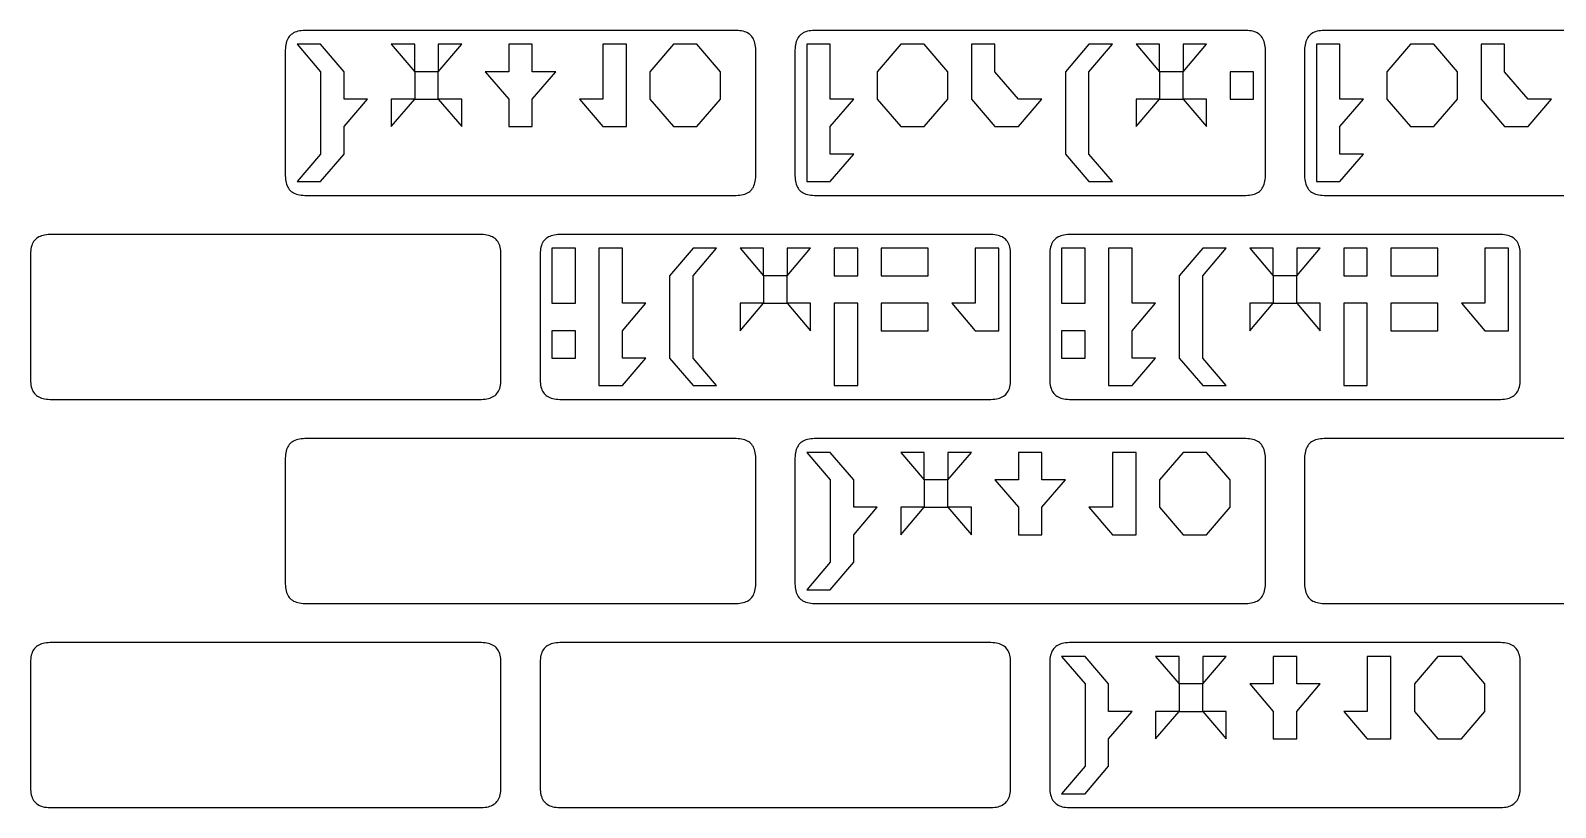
# Model space of a CAD drawing. Header units: metres. Extents: x 10 to 780, y 10 to 780.
# Drawn here: x 10 to 399, y 10 to 208 of the extents above; entities that cross this region are included whole.
import ezdxf

# ---------------------------------------------------------------- set-up
doc = ezdxf.new("R2010")
doc.units = ezdxf.units.M

msp = doc.modelspace()

# ---------------------------------------------------------------- linework, layer by layer
for p, q in [((75.8, 206.20001), (75.6125, 205.88751)), ((76.012505, 206.4875), (75.8, 206.20001)), ((76.25, 206.75), (76.012505, 206.4875)), ((76.5125, 206.9875), (76.25, 206.75)), ((76.799995, 207.2), (76.5125, 206.9875)), ((77.112495, 207.3875), (76.799995, 207.2)), ((77.45, 207.55), (77.112495, 207.3875)), ((77.8125, 207.6875), (77.45, 207.55)), ((78.2, 207.8), (77.8125, 207.6875)), ((78.612495, 207.8875), (78.2, 207.8)), ((79.049995, 207.95), (78.612495, 207.8875)), ((79.5125, 207.9875), (79.049995, 207.95)), ((80, 208), (79.5125, 207.9875)), ((190.00003, 208.00012), (80, 208)), ((190.48753, 207.98761), (190.00003, 208.00012)), ((190.95003, 207.9501), (190.48753, 207.98761)), ((191.38753, 207.88759), (190.95003, 207.9501)), ((191.80002, 207.80008), (191.38753, 207.88759)), ((192.18752, 207.68758), (191.80002, 207.80008)), ((192.55002, 207.55006), (192.18752, 207.68758)), ((192.88751, 207.38756), (192.55002, 207.55006)), ((193.20001, 207.20006), (192.88751, 207.38756)), ((193.4875, 206.98755), (193.20001, 207.20006)), ((193.75, 206.75005), (193.4875, 206.98755)), ((193.9875, 206.48753), (193.75, 206.75005)), ((194.2, 206.20003), (193.9875, 206.48753)), ((194.3875, 205.88753), (194.2, 206.20003)), ((205.80006, 206.20001), (205.61258, 205.88751)), ((206.01256, 206.4875), (205.80006, 206.20001)), ((206.25005, 206.75), (206.01256, 206.4875)), ((206.51254, 206.9875), (206.25005, 206.75)), ((206.80003, 207.2), (206.51254, 206.9875)), ((207.11253, 207.3875), (206.80003, 207.2)), ((207.45003, 207.55), (207.11253, 207.3875)), ((207.81252, 207.6875), (207.45003, 207.55)), ((208.20001, 207.8), (207.81252, 207.6875)), ((208.6125, 207.8875), (208.20001, 207.8)), ((209.05, 207.95), (208.6125, 207.8875)), ((209.5125, 207.9875), (209.05, 207.95)), ((210, 208), (209.5125, 207.9875)), ((320.0001, 208.00012), (210, 208)), ((320.48758, 207.98761), (320.0001, 208.00012)), ((320.95007, 207.9501), (320.48758, 207.98761)), ((321.38757, 207.88759), (320.95007, 207.9501)), ((321.80005, 207.80008), (321.38757, 207.88759)), ((322.18753, 207.68758), (321.80005, 207.80008)), ((322.55002, 207.55006), (322.18753, 207.68758)), ((322.8875, 207.38756), (322.55002, 207.55006)), ((323.2, 207.20006), (322.8875, 207.38756)), ((323.48752, 206.98755), (323.2, 207.20006)), ((323.75, 206.75005), (323.48752, 206.98755)), ((323.9875, 206.48753), (323.75, 206.75005)), ((324.19998, 206.20003), (323.9875, 206.48753)), ((324.38748, 205.88753), (324.19998, 206.20003)), ((335.80008, 206.20001), (335.61258, 205.88751)), ((336.01257, 206.4875), (335.80008, 206.20001)), ((336.25006, 206.75), (336.01257, 206.4875)), ((336.51254, 206.9875), (336.25006, 206.75)), ((336.80005, 207.2), (336.51254, 206.9875)), ((337.11255, 207.3875), (336.80005, 207.2)), ((337.45004, 207.55), (337.11255, 207.3875)), ((337.81253, 207.6875), (337.45004, 207.55)), ((338.2, 207.8), (337.81253, 207.6875)), ((338.61252, 207.8875), (338.2, 207.8)), ((339.05002, 207.95), (338.61252, 207.8875)), ((339.5125, 207.9875), (339.05002, 207.95)), ((340, 208), (339.5125, 207.9875)), ((450, 208.00012), (340, 208)), ((75.000015, 203.00005), (75, 171)), ((75.01251, 203.48753), (75.000015, 203.00005)), ((75.05001, 203.95003), (75.01251, 203.48753)), ((75.11251, 204.38753), (75.05001, 203.95003)), ((75.20001, 204.80002), (75.11251, 204.38753)), ((75.31251, 205.18752), (75.20001, 204.80002)), ((75.450005, 205.55002), (75.31251, 205.18752)), ((75.6125, 205.88751), (75.450005, 205.55002)), ((84, 204.5), (78, 204.5)), ((78, 204.5), (84, 197.5)), ((90, 197.5), (84, 204.5)), ((108, 204.5), (102, 204.5)), ((102, 204.5), (108, 197.5)), ((108, 197.5), (108, 204.5)), ((114, 197.5), (120, 204.5)), ((120, 204.5), (114, 204.5)), ((114, 204.5), (114, 197.5)), ((138, 204.5), (132, 204.5)), ((132, 204.5), (132, 197.5)), ((138, 197.5), (138, 204.5)), ((162, 204.5), (156, 204.5)), ((156, 204.5), (156, 190.5)), ((162, 183.5), (162, 204.5)), ((174, 204.5), (168, 197.5)), ((180, 204.5), (174, 204.5)), ((186, 197.5), (180, 204.5)), ((194.55, 205.55002), (194.3875, 205.88753)), ((194.6875, 205.18752), (194.55, 205.55002)), ((194.8, 204.80002), (194.6875, 205.18752)), ((194.8875, 204.38751), (194.8, 204.80002)), ((194.95, 203.95001), (194.8875, 204.38751)), ((194.9875, 203.4875), (194.95, 203.95001)), ((195, 203), (194.9875, 203.4875)), ((195.0001, 171.00006), (195, 203)), ((205.00017, 203.00005), (205, 171)), ((205.01265, 203.48753), (205.00017, 203.00005)), ((205.05014, 203.95003), (205.01265, 203.48753)), ((205.11263, 204.38753), (205.05014, 203.95003)), ((205.20012, 204.80002), (205.11263, 204.38753)), ((205.3126, 205.18752), (205.20012, 204.80002)), ((205.45009, 205.55002), (205.3126, 205.18752)), ((205.61258, 205.88751), (205.45009, 205.55002)), ((214, 204.5), (208, 204.5)), ((208, 204.5), (208, 169.5)), ((214, 190.5), (214, 204.5)), ((232, 204.5), (226, 197.5)), ((238, 204.5), (232, 204.5)), ((244, 197.5), (238, 204.5)), ((256, 204.5), (250, 204.5)), ((250, 204.5), (250, 190.5)), ((256, 197.5), (256, 204.5)), ((280, 204.5), (274, 197.5)), ((280, 197.5), (286, 204.5)), ((286, 204.5), (280, 204.5)), ((298, 204.5), (292, 204.5)), ((292, 204.5), (298, 197.5)), ((298, 197.5), (298, 204.5)), ((304, 197.5), (310, 204.5)), ((310, 204.5), (304, 204.5)), ((304, 204.5), (304, 197.5)), ((324.55, 205.55002), (324.38748, 205.88753)), ((324.6875, 205.18752), (324.55, 205.55002)), ((324.8, 204.80002), (324.6875, 205.18752)), ((324.88748, 204.38751), (324.8, 204.80002)), ((324.94998, 203.95001), (324.88748, 204.38751)), ((324.9875, 203.4875), (324.94998, 203.95001)), ((325, 203), (324.9875, 203.4875)), ((325.0001, 171.00006), (325, 203)), ((335.00018, 203.00005), (335, 171)), ((335.01266, 203.48753), (335.00018, 203.00005)), ((335.05014, 203.95003), (335.01266, 203.48753)), ((335.11264, 204.38753), (335.05014, 203.95003)), ((335.20013, 204.80002), (335.11264, 204.38753)), ((335.31262, 205.18752), (335.20013, 204.80002)), ((335.4501, 205.55002), (335.31262, 205.18752)), ((335.61258, 205.88751), (335.4501, 205.55002)), ((344, 204.5), (338, 204.5)), ((338, 204.5), (338, 169.5)), ((344, 190.5), (344, 204.5)), ((362, 204.5), (356, 197.5)), ((368, 204.5), (362, 204.5)), ((374, 197.5), (368, 204.5)), ((386, 204.5), (380, 204.5)), ((380, 204.5), (380, 190.5)), ((386, 197.5), (386, 204.5)), ((84, 197.5), (84, 176.5)), ((90, 190.5), (90, 197.5)), ((114, 197.5), (108, 197.5)), ((108, 197.5), (108, 190.5)), ((114, 190.5), (114, 197.5)), ((132, 197.5), (126, 197.5)), ((126, 197.5), (132, 190.5)), ((138, 190.5), (144, 197.5)), ((144, 197.5), (138, 197.5)), ((168, 197.5), (168, 190.5)), ((186, 190.5), (186, 197.5)), ((226, 197.5), (226, 190.5)), ((244, 190.5), (244, 197.5)), ((262, 190.5), (256, 197.5)), ((274, 197.5), (274, 176.5)), ((280, 176.5), (280, 197.5)), ((304, 197.5), (298, 197.5)), ((298, 197.5), (298, 190.5)), ((304, 190.5), (304, 197.5)), ((322, 197.5), (316, 197.5)), ((316, 197.5), (316, 190.5)), ((322, 190.5), (322, 197.5)), ((356, 197.5), (356, 190.5)), ((374, 190.5), (374, 197.5)), ((392, 190.5), (386, 197.5)), ((90, 183.5), (96, 190.5)), ((96, 190.5), (90, 190.5)), ((102, 183.5), (108, 190.5)), ((108, 190.5), (102, 190.5)), ((102, 190.5), (102, 183.5)), ((108, 190.5), (114, 190.5)), ((114, 190.5), (120, 183.5)), ((120, 190.5), (114, 190.5)), ((120, 183.5), (120, 190.5)), ((132, 190.5), (132, 183.5)), ((138, 183.5), (138, 190.5)), ((156, 190.5), (150, 190.5)), ((150, 190.5), (156, 183.5)), ((168, 190.5), (174, 183.5)), ((180, 183.5), (186, 190.5)), ((214, 183.5), (220, 190.5)), ((220, 190.5), (214, 190.5)), ((226, 190.5), (232, 183.5)), ((238, 183.5), (244, 190.5)), ((250, 190.5), (256, 183.5)), ((262, 183.5), (268, 190.5)), ((268, 190.5), (262, 190.5)), ((292, 183.5), (298, 190.5)), ((298, 190.5), (292, 190.5)), ((292, 190.5), (292, 183.5)), ((298, 190.5), (304, 190.5)), ((304, 190.5), (310, 183.5)), ((310, 190.5), (304, 190.5)), ((310, 183.5), (310, 190.5)), ((316, 190.5), (322, 190.5)), ((344, 183.5), (350, 190.5)), ((350, 190.5), (344, 190.5)), ((356, 190.5), (362, 183.5)), ((368, 183.5), (374, 190.5)), ((380, 190.5), (386, 183.5)), ((392, 183.5), (398, 190.5)), ((398, 190.5), (392, 190.5)), ((90, 176.5), (90, 183.5)), ((132, 183.5), (138, 183.5)), ((156, 183.5), (162, 183.5)), ((174, 183.5), (180, 183.5)), ((214, 176.5), (214, 183.5)), ((232, 183.5), (238, 183.5)), ((256, 183.5), (262, 183.5)), ((344, 176.5), (344, 183.5)), ((362, 183.5), (368, 183.5)), ((386, 183.5), (392, 183.5)), ((84, 176.5), (78, 169.5)), ((84, 169.5), (90, 176.5)), ((214, 169.5), (220, 176.5)), ((220, 176.5), (214, 176.5)), ((274, 176.5), (280, 169.5)), ((286, 169.5), (280, 176.5)), ((344, 169.5), (350, 176.5)), ((350, 176.5), (344, 176.5)), ((75, 171), (75.0125, 170.5125)), ((75.0125, 170.5125), (75.049995, 170.05)), ((75.049995, 170.05), (75.112495, 169.6125)), ((75.112495, 169.6125), (75.2, 169.20001)), ((75.2, 169.20001), (75.3125, 168.81252)), ((75.3125, 168.81252), (75.45, 168.45001)), ((75.45, 168.45001), (75.612495, 168.11252)), ((75.612495, 168.11252), (75.799995, 167.80002)), ((75.799995, 167.80002), (76.0125, 167.51253)), ((76.0125, 167.51253), (76.25, 167.25003)), ((78, 169.5), (84, 169.5)), ((193.75003, 167.25003), (193.98753, 167.51253)), ((193.98753, 167.51253), (194.20004, 167.80003)), ((194.20004, 167.80003), (194.38754, 168.11253)), ((194.38754, 168.11253), (194.55005, 168.45004)), ((194.55005, 168.45004), (194.68756, 168.81255)), ((194.68756, 168.81255), (194.80006, 169.20004)), ((194.80006, 169.20004), (194.88757, 169.61255)), ((194.88757, 169.61255), (194.95009, 170.05005)), ((194.95009, 170.05005), (194.9876, 170.51256)), ((194.9876, 170.51256), (195.0001, 171.00006)), ((205, 171), (205.0125, 170.5125)), ((205.0125, 170.5125), (205.05, 170.05)), ((205.05, 170.05), (205.1125, 169.6125)), ((205.1125, 169.6125), (205.2, 169.20001)), ((205.2, 169.20001), (205.3125, 168.81252)), ((205.3125, 168.81252), (205.45, 168.45001)), ((205.45, 168.45001), (205.6125, 168.11252)), ((205.6125, 168.11252), (205.8, 167.80002)), ((205.8, 167.80002), (206.0125, 167.51253)), ((206.0125, 167.51253), (206.25, 167.25003)), ((208, 169.5), (214, 169.5)), ((280, 169.5), (286, 169.5)), ((323.75006, 167.25003), (323.98758, 167.51253)), ((323.98758, 167.51253), (324.20007, 167.80003)), ((324.20007, 167.80003), (324.38757, 168.11253)), ((324.38757, 168.11253), (324.55008, 168.45004)), ((324.55008, 168.45004), (324.6876, 168.81255)), ((324.6876, 168.81255), (324.80008, 169.20004)), ((324.80008, 169.20004), (324.88757, 169.61255)), ((324.88757, 169.61255), (324.95007, 170.05005)), ((324.95007, 170.05005), (324.98758, 170.51256)), ((324.98758, 170.51256), (325.0001, 171.00006)), ((335, 171), (335.0125, 170.5125)), ((335.0125, 170.5125), (335.05002, 170.05)), ((335.05002, 170.05), (335.11252, 169.6125)), ((335.11252, 169.6125), (335.2, 169.20001)), ((335.2, 169.20001), (335.3125, 168.81252)), ((335.3125, 168.81252), (335.45, 168.45001)), ((335.45, 168.45001), (335.61252, 168.11252)), ((335.61252, 168.11252), (335.80002, 167.80002)), ((335.80002, 167.80002), (336.0125, 167.51253)), ((336.0125, 167.51253), (336.25, 167.25003)), ((338, 169.5), (344, 169.5)), ((76.25, 167.25003), (76.512505, 167.01254)), ((76.512505, 167.01254), (76.8, 166.80005)), ((76.8, 166.80005), (77.1125, 166.61255)), ((77.1125, 166.61255), (77.450005, 166.45006)), ((77.450005, 166.45006), (77.81251, 166.31256)), ((77.81251, 166.31256), (78.20001, 166.20007)), ((78.20001, 166.20007), (78.61251, 166.11258)), ((78.61251, 166.11258), (79.05001, 166.05008)), ((79.05001, 166.05008), (79.51251, 166.01259)), ((79.51251, 166.01259), (80.000015, 166.00009)), ((80.000015, 166.00009), (190, 166)), ((190, 166), (190.4875, 166.0125)), ((190.4875, 166.0125), (190.95, 166.05)), ((190.95, 166.05), (191.3875, 166.1125)), ((191.3875, 166.1125), (191.8, 166.20001)), ((191.8, 166.20001), (192.1875, 166.31252)), ((192.1875, 166.31252), (192.55, 166.45001)), ((192.55, 166.45001), (192.88751, 166.61252)), ((192.88751, 166.61252), (193.20001, 166.80002)), ((193.20001, 166.80002), (193.48752, 167.01253)), ((193.48752, 167.01253), (193.75003, 167.25003)), ((206.25, 167.25003), (206.5125, 167.01254)), ((206.5125, 167.01254), (206.8, 166.80005)), ((206.8, 166.80005), (207.1125, 166.61255)), ((207.1125, 166.61255), (207.45, 166.45006)), ((207.45, 166.45006), (207.8125, 166.31256)), ((207.8125, 166.31256), (208.2, 166.20007)), ((208.2, 166.20007), (208.61249, 166.11258)), ((208.61249, 166.11258), (209.04999, 166.05008)), ((209.04999, 166.05008), (209.51248, 166.01259)), ((209.51248, 166.01259), (209.99998, 166.00009)), ((209.99998, 166.00009), (320, 166)), ((320, 166), (320.48752, 166.0125)), ((320.48752, 166.0125), (320.95, 166.05)), ((320.95, 166.05), (321.3875, 166.1125)), ((321.3875, 166.1125), (321.80002, 166.20001)), ((321.80002, 166.20001), (322.18753, 166.31252)), ((322.18753, 166.31252), (322.55005, 166.45001)), ((322.55005, 166.45001), (322.88754, 166.61252)), ((322.88754, 166.61252), (323.20004, 166.80002)), ((323.20004, 166.80002), (323.48755, 167.01253)), ((323.48755, 167.01253), (323.75006, 167.25003)), ((336.25, 167.25003), (336.5125, 167.01254)), ((336.5125, 167.01254), (336.80002, 166.80005)), ((336.80002, 166.80005), (337.11252, 166.61255)), ((337.11252, 166.61255), (337.45, 166.45006)), ((337.45, 166.45006), (337.8125, 166.31256)), ((337.8125, 166.31256), (338.2, 166.20007)), ((338.2, 166.20007), (338.61252, 166.11258)), ((338.61252, 166.11258), (339.05002, 166.05008)), ((339.05002, 166.05008), (339.5125, 166.01259)), ((339.5125, 166.01259), (340, 166.00009)), ((340, 166.00009), (450, 166)), ((12.812501, 155.6875), (12.450001, 155.55)), ((13.200001, 155.8), (12.812501, 155.6875)), ((13.6125, 155.8875), (13.200001, 155.8)), ((14.05, 155.95), (13.6125, 155.8875)), ((14.5125, 155.9875), (14.05, 155.95)), ((15, 156), (14.5125, 155.9875)), ((125.000046, 156), (15, 156)), ((125.48754, 155.9875), (125.000046, 156)), ((125.950035, 155.95), (125.48754, 155.9875)), ((126.38753, 155.8875), (125.950035, 155.95)), ((126.800026, 155.8), (126.38753, 155.8875)), ((127.18752, 155.6875), (126.800026, 155.8)), ((127.55002, 155.55), (127.18752, 155.6875)), ((142.81252, 155.6875), (142.45001, 155.55)), ((143.20001, 155.8), (142.81252, 155.6875)), ((143.6125, 155.8875), (143.20001, 155.8)), ((144.05, 155.95), (143.6125, 155.8875)), ((144.5125, 155.9875), (144.05, 155.95)), ((145, 156), (144.5125, 155.9875)), ((255.00005, 156), (145, 156)), ((255.48755, 155.9875), (255.00005, 156)), ((255.95004, 155.95), (255.48755, 155.9875)), ((256.38754, 155.8875), (255.95004, 155.95)), ((256.80005, 155.8), (256.38754, 155.8875)), ((257.18753, 155.6875), (256.80005, 155.8)), ((257.55002, 155.55), (257.18753, 155.6875)), ((272.8125, 155.6875), (272.45, 155.55)), ((273.2, 155.8), (272.8125, 155.6875)), ((273.61252, 155.8875), (273.2, 155.8)), ((274.05002, 155.95), (273.61252, 155.8875)), ((274.5125, 155.9875), (274.05002, 155.95)), ((275, 156), (274.5125, 155.9875)), ((385.0001, 156), (275, 156)), ((385.48758, 155.9875), (385.0001, 156)), ((385.95007, 155.95), (385.48758, 155.9875)), ((386.38757, 155.8875), (385.95007, 155.95)), ((386.80008, 155.8), (386.38757, 155.8875)), ((387.18756, 155.6875), (386.80008, 155.8)), ((387.55005, 155.55), (387.18756, 155.6875)), ((10.050004, 151.95004), (10.012505, 151.48755)), ((10.112504, 152.38754), (10.050004, 151.95004)), ((10.200004, 152.80003), (10.112504, 152.38754)), ((10.312503, 153.18753), (10.200004, 152.80003)), ((10.450003, 153.55003), (10.312503, 153.18753)), ((10.612502, 153.88753), (10.450003, 153.55003)), ((10.800002, 154.20003), (10.612502, 153.88753)), ((11.012502, 154.48752), (10.800002, 154.20003)), ((11.250002, 154.75002), (11.012502, 154.48752)), ((11.512502, 154.98752), (11.250002, 154.75002)), ((11.800001, 155.20001), (11.512502, 154.98752)), ((12.112501, 155.38751), (11.800001, 155.20001)), ((12.450001, 155.55), (12.112501, 155.38751)), ((127.88751, 155.3875), (127.55002, 155.55)), ((128.20001, 155.2), (127.88751, 155.3875)), ((128.4875, 154.9875), (128.20001, 155.2)), ((128.75, 154.75), (128.4875, 154.9875)), ((128.9875, 154.4875), (128.75, 154.75)), ((129.2, 154.2), (128.9875, 154.4875)), ((129.3875, 153.8875), (129.2, 154.2)), ((129.55, 153.55), (129.3875, 153.8875)), ((129.6875, 153.1875), (129.55, 153.55)), ((129.8, 152.8), (129.6875, 153.1875)), ((129.8875, 152.3875), (129.8, 152.8)), ((129.95, 151.95), (129.8875, 152.3875)), ((129.9875, 151.4875), (129.95, 151.95)), ((140.05005, 151.95004), (140.01256, 151.48755)), ((140.11255, 152.38754), (140.05005, 151.95004)), ((140.20004, 152.80003), (140.11255, 152.38754)), ((140.31255, 153.18753), (140.20004, 152.80003)), ((140.45004, 153.55003), (140.31255, 153.18753)), ((140.61253, 153.88753), (140.45004, 153.55003)), ((140.80003, 154.20003), (140.61253, 153.88753)), ((141.01253, 154.48752), (140.80003, 154.20003)), ((141.25003, 154.75002), (141.01253, 154.48752)), ((141.51253, 154.98752), (141.25003, 154.75002)), ((141.80002, 155.20001), (141.51253, 154.98752)), ((142.11252, 155.38751), (141.80002, 155.20001)), ((142.45001, 155.55), (142.11252, 155.38751)), ((149, 152.5), (143, 152.5)), ((143, 152.5), (143, 138.5)), ((149, 138.5), (149, 152.5)), ((161, 152.5), (155, 152.5)), ((155, 152.5), (155, 117.5)), ((161, 138.5), (161, 152.5)), ((179, 152.5), (173, 145.5)), ((179, 145.5), (185, 152.5)), ((185, 152.5), (179, 152.5)), ((197, 152.5), (191, 152.5)), ((191, 152.5), (197, 145.5)), ((197, 145.5), (197, 152.5)), ((203, 145.5), (209, 152.5)), ((209, 152.5), (203, 152.5)), ((203, 152.5), (203, 145.5)), ((221, 152.5), (215, 152.5)), ((215, 152.5), (215, 145.5)), ((221, 145.5), (221, 152.5)), ((239, 152.5), (227, 152.5)), ((227, 152.5), (227, 145.5)), ((239, 145.5), (239, 152.5)), ((257, 152.5), (251, 152.5)), ((251, 152.5), (251, 138.5)), ((257, 131.5), (257, 152.5)), ((257.8875, 155.3875), (257.55002, 155.55)), ((258.2, 155.2), (257.8875, 155.3875)), ((258.48752, 154.9875), (258.2, 155.2)), ((258.75, 154.75), (258.48752, 154.9875)), ((258.9875, 154.4875), (258.75, 154.75)), ((259.19998, 154.2), (258.9875, 154.4875)), ((259.38748, 153.8875), (259.19998, 154.2)), ((259.55, 153.55), (259.38748, 153.8875)), ((259.6875, 153.1875), (259.55, 153.55)), ((259.8, 152.8), (259.6875, 153.1875)), ((259.88748, 152.3875), (259.8, 152.8)), ((259.94998, 151.95), (259.88748, 152.3875)), ((259.9875, 151.4875), (259.94998, 151.95)), ((270.05008, 151.95004), (270.01257, 151.48755)), ((270.11258, 152.38754), (270.05008, 151.95004)), ((270.20007, 152.80003), (270.11258, 152.38754)), ((270.31256, 153.18753), (270.20007, 152.80003)), ((270.45004, 153.55003), (270.31256, 153.18753)), ((270.61255, 153.88753), (270.45004, 153.55003)), ((270.80005, 154.20003), (270.61255, 153.88753)), ((271.01254, 154.48752), (270.80005, 154.20003)), ((271.25003, 154.75002), (271.01254, 154.48752)), ((271.5125, 154.98752), (271.25003, 154.75002)), ((271.80002, 155.20001), (271.5125, 154.98752)), ((272.11252, 155.38751), (271.80002, 155.20001)), ((272.45, 155.55), (272.11252, 155.38751)), ((279, 152.5), (273, 152.5)), ((273, 152.5), (273, 138.5)), ((279, 138.5), (279, 152.5)), ((291, 152.5), (285, 152.5)), ((285, 152.5), (285, 117.5)), ((291, 138.5), (291, 152.5)), ((309, 152.5), (303, 145.5)), ((309, 145.5), (315, 152.5)), ((315, 152.5), (309, 152.5)), ((327, 152.5), (321, 152.5)), ((321, 152.5), (327, 145.5)), ((327, 145.5), (327, 152.5)), ((333, 145.5), (339, 152.5)), ((339, 152.5), (333, 152.5)), ((333, 152.5), (333, 145.5)), ((351, 152.5), (345, 152.5)), ((345, 152.5), (345, 145.5)), ((351, 145.5), (351, 152.5)), ((369, 152.5), (357, 152.5)), ((357, 152.5), (357, 145.5)), ((369, 145.5), (369, 152.5)), ((387, 152.5), (381, 152.5)), ((381, 152.5), (381, 138.5)), ((387, 131.5), (387, 152.5)), ((387.88754, 155.3875), (387.55005, 155.55)), ((388.20004, 155.2), (387.88754, 155.3875)), ((388.48755, 154.9875), (388.20004, 155.2)), ((388.75003, 154.75), (388.48755, 154.9875)), ((388.98752, 154.4875), (388.75003, 154.75)), ((389.2, 154.2), (388.98752, 154.4875)), ((389.3875, 153.8875), (389.2, 154.2)), ((389.55002, 153.55), (389.3875, 153.8875)), ((389.6875, 153.1875), (389.55002, 153.55)), ((389.8, 152.8), (389.6875, 153.1875)), ((389.88748, 152.3875), (389.8, 152.8)), ((389.94998, 151.95), (389.88748, 152.3875)), ((389.9875, 151.4875), (389.94998, 151.95)), ((10.000005, 151.00005), (10, 119)), ((10.012505, 151.48755), (10.000005, 151.00005)), ((130, 151), (129.9875, 151.4875)), ((130.00005, 119.000015), (130, 151)), ((140.00006, 151.00005), (140, 119)), ((140.01256, 151.48755), (140.00006, 151.00005)), ((260, 151), (259.9875, 151.4875)), ((260.00012, 119.000015), (260, 151)), ((270.0001, 151.00005), (270, 119)), ((270.01257, 151.48755), (270.0001, 151.00005)), ((390, 151), (389.9875, 151.4875)), ((390.00012, 119.000015), (390, 151)), ((173, 145.5), (173, 124.5)), ((179, 124.5), (179, 145.5)), ((203, 145.5), (197, 145.5)), ((197, 145.5), (197, 138.5)), ((203, 138.5), (203, 145.5)), ((215, 145.5), (221, 145.5)), ((227, 145.5), (239, 145.5)), ((303, 145.5), (303, 124.5)), ((309, 124.5), (309, 145.5)), ((333, 145.5), (327, 145.5)), ((327, 145.5), (327, 138.5)), ((333, 138.5), (333, 145.5)), ((345, 145.5), (351, 145.5)), ((357, 145.5), (369, 145.5)), ((143, 138.5), (149, 138.5)), ((161, 131.5), (167, 138.5)), ((167, 138.5), (161, 138.5)), ((191, 131.5), (197, 138.5)), ((197, 138.5), (191, 138.5)), ((191, 138.5), (191, 131.5)), ((197, 138.5), (203, 138.5)), ((203, 138.5), (209, 131.5)), ((209, 138.5), (203, 138.5)), ((209, 131.5), (209, 138.5)), ((221, 138.5), (215, 138.5)), ((215, 138.5), (215, 117.5)), ((221, 117.5), (221, 138.5)), ((239, 138.5), (227, 138.5)), ((227, 138.5), (227, 131.5)), ((239, 131.5), (239, 138.5)), ((251, 138.5), (245, 138.5)), ((245, 138.5), (251, 131.5)), ((273, 138.5), (279, 138.5)), ((291, 131.5), (297, 138.5)), ((297, 138.5), (291, 138.5)), ((321, 131.5), (327, 138.5)), ((327, 138.5), (321, 138.5)), ((321, 138.5), (321, 131.5)), ((327, 138.5), (333, 138.5)), ((333, 138.5), (339, 131.5)), ((339, 138.5), (333, 138.5)), ((339, 131.5), (339, 138.5)), ((351, 138.5), (345, 138.5)), ((345, 138.5), (345, 117.5)), ((351, 117.5), (351, 138.5)), ((369, 138.5), (357, 138.5)), ((357, 138.5), (357, 131.5)), ((369, 131.5), (369, 138.5)), ((381, 138.5), (375, 138.5)), ((375, 138.5), (381, 131.5)), ((149, 131.5), (143, 131.5)), ((143, 131.5), (143, 124.5)), ((149, 124.5), (149, 131.5)), ((161, 124.5), (161, 131.5)), ((227, 131.5), (239, 131.5)), ((251, 131.5), (257, 131.5)), ((279, 131.5), (273, 131.5)), ((273, 131.5), (273, 124.5)), ((279, 124.5), (279, 131.5)), ((291, 124.5), (291, 131.5)), ((357, 131.5), (369, 131.5)), ((381, 131.5), (387, 131.5)), ((143, 124.5), (149, 124.5)), ((161, 117.5), (167, 124.5)), ((167, 124.5), (161, 124.5)), ((173, 124.5), (179, 117.5)), ((185, 117.5), (179, 124.5)), ((273, 124.5), (279, 124.5)), ((291, 117.5), (297, 124.5)), ((297, 124.5), (291, 124.5)), ((303, 124.5), (309, 117.5)), ((315, 117.5), (309, 124.5)), ((10, 119), (10.0125, 118.5125)), ((10.0125, 118.5125), (10.05, 118.049995)), ((10.05, 118.049995), (10.1125, 117.612495)), ((10.1125, 117.612495), (10.200001, 117.2)), ((10.200001, 117.2), (10.312501, 116.8125)), ((10.312501, 116.8125), (10.450001, 116.450005)), ((129.55003, 116.450005), (129.68753, 116.81251)), ((129.68753, 116.81251), (129.80003, 117.20001)), ((129.80003, 117.20001), (129.88754, 117.61251)), ((129.88754, 117.61251), (129.95004, 118.05001)), ((129.95004, 118.05001), (129.98755, 118.51251)), ((129.98755, 118.51251), (130.00005, 119.000015)), ((140, 119), (140.0125, 118.5125)), ((140.0125, 118.5125), (140.05, 118.049995)), ((140.05, 118.049995), (140.1125, 117.612495)), ((140.1125, 117.612495), (140.20001, 117.2)), ((140.20001, 117.2), (140.31252, 116.8125)), ((140.31252, 116.8125), (140.45001, 116.450005)), ((155, 117.5), (161, 117.5)), ((179, 117.5), (185, 117.5)), ((215, 117.5), (221, 117.5)), ((259.55005, 116.450005), (259.68756, 116.81251)), ((259.68756, 116.81251), (259.80008, 117.20001)), ((259.80008, 117.20001), (259.8876, 117.61251)), ((259.8876, 117.61251), (259.9501, 118.05001)), ((259.9501, 118.05001), (259.9876, 118.51251)), ((259.9876, 118.51251), (260.00012, 119.000015)), ((270, 119), (270.0125, 118.5125)), ((270.0125, 118.5125), (270.05002, 118.049995)), ((270.05002, 118.049995), (270.11252, 117.612495)), ((270.11252, 117.612495), (270.2, 117.2)), ((270.2, 117.2), (270.3125, 116.8125)), ((270.3125, 116.8125), (270.45, 116.450005)), ((285, 117.5), (291, 117.5)), ((309, 117.5), (315, 117.5)), ((345, 117.5), (351, 117.5)), ((389.55008, 116.450005), (389.6876, 116.81251)), ((389.6876, 116.81251), (389.8001, 117.20001)), ((389.8001, 117.20001), (389.8876, 117.61251)), ((389.8876, 117.61251), (389.9501, 118.05001)), ((389.9501, 118.05001), (389.9876, 118.51251)), ((389.9876, 118.51251), (390.00012, 119.000015)), ((10.450001, 116.450005), (10.612501, 116.1125)), ((10.612501, 116.1125), (10.800001, 115.8)), ((10.800001, 115.8), (11.012502, 115.512505)), ((11.012502, 115.512505), (11.250002, 115.25001)), ((11.250002, 115.25001), (11.512503, 115.01251)), ((11.512503, 115.01251), (11.800003, 114.80002)), ((11.800003, 114.80002), (12.112503, 114.61252)), ((12.112503, 114.61252), (12.450004, 114.45002)), ((12.450004, 114.45002), (12.812504, 114.31252)), ((12.812504, 114.31252), (13.200005, 114.20003)), ((13.200005, 114.20003), (13.612505, 114.11253)), ((13.612505, 114.11253), (14.050005, 114.05003)), ((14.050005, 114.05003), (14.512506, 114.012535)), ((14.512506, 114.012535), (15.000006, 114.00004)), ((15.000006, 114.00004), (125, 114)), ((125, 114), (125.4875, 114.0125)), ((125.4875, 114.0125), (125.950005, 114.049995)), ((125.950005, 114.049995), (126.387505, 114.112495)), ((126.387505, 114.112495), (126.8, 114.2)), ((126.8, 114.2), (127.18751, 114.3125)), ((127.18751, 114.3125), (127.55001, 114.45)), ((127.55001, 114.45), (127.88751, 114.612495)), ((127.88751, 114.612495), (128.20001, 114.799995)), ((128.20001, 114.799995), (128.48752, 115.0125)), ((128.48752, 115.0125), (128.75002, 115.25)), ((128.75002, 115.25), (128.98752, 115.512505)), ((128.98752, 115.512505), (129.20003, 115.8)), ((129.20003, 115.8), (129.38753, 116.1125)), ((129.38753, 116.1125), (129.55003, 116.450005)), ((140.45001, 116.450005), (140.61252, 116.1125)), ((140.61252, 116.1125), (140.80002, 115.8)), ((140.80002, 115.8), (141.01253, 115.512505)), ((141.01253, 115.512505), (141.25003, 115.25001)), ((141.25003, 115.25001), (141.51253, 115.01251)), ((141.51253, 115.01251), (141.80003, 114.80002)), ((141.80003, 114.80002), (142.11253, 114.61252)), ((142.11253, 114.61252), (142.45004, 114.45002)), ((142.45004, 114.45002), (142.81255, 114.31252)), ((142.81255, 114.31252), (143.20006, 114.20003)), ((143.20006, 114.20003), (143.61256, 114.11253)), ((143.61256, 114.11253), (144.05006, 114.05003)), ((144.05006, 114.05003), (144.51257, 114.012535)), ((144.51257, 114.012535), (145.00008, 114.00004)), ((145.00008, 114.00004), (255, 114)), ((255, 114), (255.4875, 114.0125)), ((255.4875, 114.0125), (255.95, 114.049995)), ((255.95, 114.049995), (256.3875, 114.112495)), ((256.3875, 114.112495), (256.80002, 114.2)), ((256.80002, 114.2), (257.18753, 114.3125)), ((257.18753, 114.3125), (257.55002, 114.45)), ((257.55002, 114.45), (257.8875, 114.612495)), ((257.8875, 114.612495), (258.2, 114.799995)), ((258.2, 114.799995), (258.48752, 115.0125)), ((258.48752, 115.0125), (258.75003, 115.25)), ((258.75003, 115.25), (258.98755, 115.512505)), ((258.98755, 115.512505), (259.20004, 115.8)), ((259.20004, 115.8), (259.38754, 116.1125)), ((259.38754, 116.1125), (259.55005, 116.450005)), ((270.45, 116.450005), (270.61252, 116.1125)), ((270.61252, 116.1125), (270.80002, 115.8)), ((270.80002, 115.8), (271.0125, 115.512505)), ((271.0125, 115.512505), (271.25, 115.25001)), ((271.25, 115.25001), (271.5125, 115.01251)), ((271.5125, 115.01251), (271.80002, 114.80002)), ((271.80002, 114.80002), (272.11252, 114.61252)), ((272.11252, 114.61252), (272.45, 114.45002)), ((272.45, 114.45002), (272.81253, 114.31252)), ((272.81253, 114.31252), (273.20004, 114.20003)), ((273.20004, 114.20003), (273.61255, 114.11253)), ((273.61255, 114.11253), (274.05005, 114.05003)), ((274.05005, 114.05003), (274.51254, 114.012535)), ((274.51254, 114.012535), (275.00006, 114.00004)), ((275.00006, 114.00004), (385, 114)), ((385, 114), (385.48752, 114.0125)), ((385.48752, 114.0125), (385.95, 114.049995)), ((385.95, 114.049995), (386.3875, 114.112495)), ((386.3875, 114.112495), (386.80002, 114.2)), ((386.80002, 114.2), (387.18753, 114.3125)), ((387.18753, 114.3125), (387.55005, 114.45)), ((387.55005, 114.45), (387.88754, 114.612495)), ((387.88754, 114.612495), (388.20004, 114.799995)), ((388.20004, 114.799995), (388.48755, 115.0125)), ((388.48755, 115.0125), (388.75006, 115.25)), ((388.75006, 115.25), (388.98758, 115.512505)), ((388.98758, 115.512505), (389.20007, 115.8)), ((389.20007, 115.8), (389.38757, 116.1125)), ((389.38757, 116.1125), (389.55008, 116.450005)), ((75.31251, 101.1875), (75.20001, 100.8)), ((75.450005, 101.55), (75.31251, 101.1875)), ((75.6125, 101.887505), (75.450005, 101.55)), ((75.8, 102.200005), (75.6125, 101.887505)), ((76.012505, 102.4875), (75.8, 102.200005)), ((76.25, 102.75), (76.012505, 102.4875)), ((76.5125, 102.9875), (76.25, 102.75)), ((76.799995, 103.200005), (76.5125, 102.9875)), ((77.112495, 103.387505), (76.799995, 103.200005)), ((77.45, 103.55), (77.112495, 103.387505)), ((77.8125, 103.6875), (77.45, 103.55)), ((78.2, 103.8), (77.8125, 103.6875)), ((78.612495, 103.887505), (78.2, 103.8)), ((79.049995, 103.950005), (78.612495, 103.887505)), ((79.5125, 103.9875), (79.049995, 103.950005)), ((80, 104), (79.5125, 103.9875)), ((190.00003, 104.00008), (80, 104)), ((190.48753, 103.98757), (190.00003, 104.00008)), ((190.95003, 103.950066), (190.48753, 103.98757)), ((191.38753, 103.88756), (190.95003, 103.950066)), ((191.80002, 103.80005), (191.38753, 103.88756)), ((192.18752, 103.687546), (191.80002, 103.80005)), ((192.55002, 103.55004), (192.18752, 103.687546)), ((192.88751, 103.387535), (192.55002, 103.55004)), ((193.20001, 103.20003), (192.88751, 103.387535)), ((193.4875, 102.987526), (193.20001, 103.20003)), ((193.75, 102.75002), (193.4875, 102.987526)), ((193.9875, 102.48752), (193.75, 102.75002)), ((194.2, 102.20001), (193.9875, 102.48752)), ((194.3875, 101.88751), (194.2, 102.20001)), ((194.55, 101.55001), (194.3875, 101.88751)), ((194.6875, 101.18751), (194.55, 101.55001)), ((194.8, 100.8), (194.6875, 101.18751)), ((205.3126, 101.1875), (205.20012, 100.8)), ((205.45009, 101.55), (205.3126, 101.1875)), ((205.61258, 101.887505), (205.45009, 101.55)), ((205.80006, 102.200005), (205.61258, 101.887505)), ((206.01256, 102.4875), (205.80006, 102.200005)), ((206.25005, 102.75), (206.01256, 102.4875)), ((206.51254, 102.9875), (206.25005, 102.75)), ((206.80003, 103.200005), (206.51254, 102.9875)), ((207.11253, 103.387505), (206.80003, 103.200005)), ((207.45003, 103.55), (207.11253, 103.387505)), ((207.81252, 103.6875), (207.45003, 103.55)), ((208.20001, 103.8), (207.81252, 103.6875)), ((208.6125, 103.887505), (208.20001, 103.8)), ((209.05, 103.950005), (208.6125, 103.887505)), ((209.5125, 103.9875), (209.05, 103.950005)), ((210, 104), (209.5125, 103.9875)), ((320.0001, 104.00008), (210, 104)), ((320.48758, 103.98757), (320.0001, 104.00008)), ((320.95007, 103.950066), (320.48758, 103.98757)), ((321.38757, 103.88756), (320.95007, 103.950066)), ((321.80005, 103.80005), (321.38757, 103.88756)), ((322.18753, 103.687546), (321.80005, 103.80005)), ((322.55002, 103.55004), (322.18753, 103.687546)), ((322.8875, 103.387535), (322.55002, 103.55004)), ((323.2, 103.20003), (322.8875, 103.387535)), ((323.48752, 102.987526), (323.2, 103.20003)), ((323.75, 102.75002), (323.48752, 102.987526)), ((323.9875, 102.48752), (323.75, 102.75002)), ((324.19998, 102.20001), (323.9875, 102.48752)), ((324.38748, 101.88751), (324.19998, 102.20001)), ((324.55, 101.55001), (324.38748, 101.88751)), ((324.6875, 101.18751), (324.55, 101.55001)), ((324.8, 100.8), (324.6875, 101.18751)), ((335.31262, 101.1875), (335.20013, 100.8)), ((335.4501, 101.55), (335.31262, 101.1875)), ((335.61258, 101.887505), (335.4501, 101.55)), ((335.80008, 102.200005), (335.61258, 101.887505)), ((336.01257, 102.4875), (335.80008, 102.200005)), ((336.25006, 102.75), (336.01257, 102.4875)), ((336.51254, 102.9875), (336.25006, 102.75)), ((336.80005, 103.200005), (336.51254, 102.9875)), ((337.11255, 103.387505), (336.80005, 103.200005)), ((337.45004, 103.55), (337.11255, 103.387505)), ((337.81253, 103.6875), (337.45004, 103.55)), ((338.2, 103.8), (337.81253, 103.6875)), ((338.61252, 103.887505), (338.2, 103.8)), ((339.05002, 103.950005), (338.61252, 103.887505)), ((339.5125, 103.9875), (339.05002, 103.950005)), ((340, 104), (339.5125, 103.9875)), ((450, 104.00008), (340, 104)), ((75.000015, 99), (75, 67)), ((75.01251, 99.4875), (75.000015, 99)), ((75.05001, 99.950005), (75.01251, 99.4875)), ((75.11251, 100.387505), (75.05001, 99.950005)), ((75.20001, 100.8), (75.11251, 100.387505)), ((194.8875, 100.387505), (194.8, 100.8)), ((194.95, 99.950005), (194.8875, 100.387505)), ((194.9875, 99.4875), (194.95, 99.950005)), ((195, 99), (194.9875, 99.4875)), ((195.0001, 67.000015), (195, 99)), ((205.00017, 99), (205, 67)), ((205.01265, 99.4875), (205.00017, 99)), ((205.05014, 99.950005), (205.01265, 99.4875)), ((205.11263, 100.387505), (205.05014, 99.950005)), ((205.20012, 100.8), (205.11263, 100.387505)), ((214, 100.5), (208, 100.5)), ((208, 100.5), (214, 93.5)), ((220, 93.5), (214, 100.5)), ((238, 100.5), (232, 100.5)), ((232, 100.5), (238, 93.5)), ((238, 93.5), (238, 100.5)), ((244, 93.5), (250, 100.5)), ((250, 100.5), (244, 100.5)), ((244, 100.5), (244, 93.5)), ((268, 100.5), (262, 100.5)), ((262, 100.5), (262, 93.5)), ((268, 93.5), (268, 100.5)), ((292, 100.5), (286, 100.5)), ((286, 100.5), (286, 86.5)), ((292, 79.5), (292, 100.5)), ((304, 100.5), (298, 93.5)), ((310, 100.5), (304, 100.5)), ((316, 93.5), (310, 100.5)), ((324.88748, 100.387505), (324.8, 100.8)), ((324.94998, 99.950005), (324.88748, 100.387505)), ((324.9875, 99.4875), (324.94998, 99.950005)), ((325, 99), (324.9875, 99.4875)), ((325.0001, 67.000015), (325, 99)), ((335.00018, 99), (335, 67)), ((335.01266, 99.4875), (335.00018, 99)), ((335.05014, 99.950005), (335.01266, 99.4875)), ((335.11264, 100.387505), (335.05014, 99.950005)), ((335.20013, 100.8), (335.11264, 100.387505)), ((214, 93.5), (214, 72.5)), ((220, 86.5), (220, 93.5)), ((244, 93.5), (238, 93.5)), ((238, 93.5), (238, 86.5)), ((244, 86.5), (244, 93.5)), ((262, 93.5), (256, 93.5)), ((256, 93.5), (262, 86.5)), ((268, 86.5), (274, 93.5)), ((274, 93.5), (268, 93.5)), ((298, 93.5), (298, 86.5)), ((316, 86.5), (316, 93.5)), ((220, 79.5), (226, 86.5)), ((226, 86.5), (220, 86.5)), ((232, 79.5), (238, 86.5)), ((238, 86.5), (232, 86.5)), ((232, 86.5), (232, 79.5)), ((238, 86.5), (244, 86.5)), ((244, 86.5), (250, 79.5)), ((250, 86.5), (244, 86.5)), ((250, 79.5), (250, 86.5)), ((262, 86.5), (262, 79.5)), ((268, 79.5), (268, 86.5)), ((286, 86.5), (280, 86.5)), ((280, 86.5), (286, 79.5)), ((298, 86.5), (304, 79.5)), ((310, 79.5), (316, 86.5)), ((220, 72.5), (220, 79.5)), ((262, 79.5), (268, 79.5)), ((286, 79.5), (292, 79.5)), ((304, 79.5), (310, 79.5)), ((214, 72.5), (208, 65.5)), ((214, 65.5), (220, 72.5)), ((75, 67), (75.0125, 66.5125)), ((75.0125, 66.5125), (75.049995, 66.049995)), ((194.95009, 66.05001), (194.9876, 66.51251)), ((194.9876, 66.51251), (195.0001, 67.000015)), ((205, 67), (205.0125, 66.5125)), ((205.0125, 66.5125), (205.05, 66.049995)), ((324.95007, 66.05001), (324.98758, 66.51251)), ((324.98758, 66.51251), (325.0001, 67.000015)), ((335, 67), (335.0125, 66.5125)), ((335.0125, 66.5125), (335.05002, 66.049995)), ((75.049995, 66.049995), (75.112495, 65.612495)), ((75.112495, 65.612495), (75.2, 65.2)), ((75.2, 65.2), (75.3125, 64.8125)), ((75.3125, 64.8125), (75.45, 64.450005)), ((75.45, 64.450005), (75.612495, 64.1125)), ((75.612495, 64.1125), (75.799995, 63.800003)), ((75.799995, 63.800003), (76.0125, 63.512505)), ((76.0125, 63.512505), (76.25, 63.250008)), ((76.25, 63.250008), (76.512505, 63.01251)), ((76.512505, 63.01251), (76.8, 62.80001)), ((76.8, 62.80001), (77.1125, 62.61251)), ((77.1125, 62.61251), (77.450005, 62.450012)), ((77.450005, 62.450012), (77.81251, 62.312515)), ((77.81251, 62.312515), (78.20001, 62.200016)), ((191.8, 62.2), (192.1875, 62.3125)), ((192.1875, 62.3125), (192.55, 62.45)), ((192.55, 62.45), (192.88751, 62.612503)), ((192.88751, 62.612503), (193.20001, 62.800003)), ((193.20001, 62.800003), (193.48752, 63.012505)), ((193.48752, 63.012505), (193.75003, 63.250004)), ((193.75003, 63.250004), (193.98753, 63.512505)), ((193.98753, 63.512505), (194.20004, 63.800007)), ((194.20004, 63.800007), (194.38754, 64.11251)), ((194.38754, 64.11251), (194.55005, 64.45001)), ((194.55005, 64.45001), (194.68756, 64.812515)), ((194.68756, 64.812515), (194.80006, 65.20001)), ((194.80006, 65.20001), (194.88757, 65.61251)), ((194.88757, 65.61251), (194.95009, 66.05001)), ((205.05, 66.049995), (205.1125, 65.612495)), ((205.1125, 65.612495), (205.2, 65.2)), ((205.2, 65.2), (205.3125, 64.8125)), ((205.3125, 64.8125), (205.45, 64.450005)), ((205.45, 64.450005), (205.6125, 64.1125)), ((205.6125, 64.1125), (205.8, 63.800003)), ((205.8, 63.800003), (206.0125, 63.512505)), ((206.0125, 63.512505), (206.25, 63.250008)), ((206.25, 63.250008), (206.5125, 63.01251)), ((206.5125, 63.01251), (206.8, 62.80001)), ((206.8, 62.80001), (207.1125, 62.61251)), ((207.1125, 62.61251), (207.45, 62.450012)), ((207.45, 62.450012), (207.8125, 62.312515)), ((207.8125, 62.312515), (208.2, 62.200016)), ((208, 65.5), (214, 65.5)), ((321.80002, 62.2), (322.18753, 62.3125)), ((322.18753, 62.3125), (322.55005, 62.45)), ((322.55005, 62.45), (322.88754, 62.612503)), ((322.88754, 62.612503), (323.20004, 62.800003)), ((323.20004, 62.800003), (323.48755, 63.012505)), ((323.48755, 63.012505), (323.75006, 63.250004)), ((323.75006, 63.250004), (323.98758, 63.512505)), ((323.98758, 63.512505), (324.20007, 63.800007)), ((324.20007, 63.800007), (324.38757, 64.11251)), ((324.38757, 64.11251), (324.55008, 64.45001)), ((324.55008, 64.45001), (324.6876, 64.812515)), ((324.6876, 64.812515), (324.80008, 65.20001)), ((324.80008, 65.20001), (324.88757, 65.61251)), ((324.88757, 65.61251), (324.95007, 66.05001)), ((335.05002, 66.049995), (335.11252, 65.612495)), ((335.11252, 65.612495), (335.2, 65.2)), ((335.2, 65.2), (335.3125, 64.8125)), ((335.3125, 64.8125), (335.45, 64.450005)), ((335.45, 64.450005), (335.61252, 64.1125)), ((335.61252, 64.1125), (335.80002, 63.800003)), ((335.80002, 63.800003), (336.0125, 63.512505)), ((336.0125, 63.512505), (336.25, 63.250008)), ((336.25, 63.250008), (336.5125, 63.01251)), ((336.5125, 63.01251), (336.80002, 62.80001)), ((336.80002, 62.80001), (337.11252, 62.61251)), ((337.11252, 62.61251), (337.45, 62.450012)), ((337.45, 62.450012), (337.8125, 62.312515)), ((337.8125, 62.312515), (338.2, 62.200016)), ((78.20001, 62.200016), (78.61251, 62.11252)), ((78.61251, 62.11252), (79.05001, 62.050022)), ((79.05001, 62.050022), (79.51251, 62.012524)), ((79.51251, 62.012524), (80.000015, 62.000027)), ((80.000015, 62.000027), (190, 62)), ((190, 62), (190.4875, 62.0125)), ((190.4875, 62.0125), (190.95, 62.05)), ((190.95, 62.05), (191.3875, 62.1125)), ((191.3875, 62.1125), (191.8, 62.2)), ((208.2, 62.200016), (208.61249, 62.11252)), ((208.61249, 62.11252), (209.04999, 62.050022)), ((209.04999, 62.050022), (209.51248, 62.012524)), ((209.51248, 62.012524), (209.99998, 62.000027)), ((209.99998, 62.000027), (320, 62)), ((320, 62), (320.48752, 62.0125)), ((320.48752, 62.0125), (320.95, 62.05)), ((320.95, 62.05), (321.3875, 62.1125)), ((321.3875, 62.1125), (321.80002, 62.2)), ((338.2, 62.200016), (338.61252, 62.11252)), ((338.61252, 62.11252), (339.05002, 62.050022)), ((339.05002, 62.050022), (339.5125, 62.012524)), ((339.5125, 62.012524), (340, 62.000027)), ((340, 62.000027), (450, 62)), ((11.250002, 50.75), (11.012502, 50.4875)), ((11.512502, 50.9875), (11.250002, 50.75)), ((11.800001, 51.2), (11.512502, 50.9875)), ((12.112501, 51.3875), (11.800001, 51.2)), ((12.450001, 51.55), (12.112501, 51.3875)), ((12.812501, 51.6875), (12.450001, 51.55)), ((13.200001, 51.8), (12.812501, 51.6875)), ((13.6125, 51.8875), (13.200001, 51.8)), ((14.05, 51.95), (13.6125, 51.8875)), ((14.5125, 51.9875), (14.05, 51.95)), ((15, 52), (14.5125, 51.9875)), ((125.000046, 52.000015), (15, 52)), ((125.48754, 51.987514), (125.000046, 52.000015)), ((125.950035, 51.950012), (125.48754, 51.987514)), ((126.38753, 51.887512), (125.950035, 51.950012)), ((126.800026, 51.80001), (126.38753, 51.887512)), ((127.18752, 51.687508), (126.800026, 51.80001)), ((127.55002, 51.550007), (127.18752, 51.687508)), ((127.88751, 51.387505), (127.55002, 51.550007)), ((128.20001, 51.200005), (127.88751, 51.387505)), ((128.4875, 50.987503), (128.20001, 51.200005)), ((128.75, 50.750004), (128.4875, 50.987503)), ((128.9875, 50.487503), (128.75, 50.750004)), ((141.25003, 50.75), (141.01253, 50.4875)), ((141.51253, 50.9875), (141.25003, 50.75)), ((141.80002, 51.2), (141.51253, 50.9875)), ((142.11252, 51.3875), (141.80002, 51.2)), ((142.45001, 51.55), (142.11252, 51.3875)), ((142.81252, 51.6875), (142.45001, 51.55)), ((143.20001, 51.8), (142.81252, 51.6875)), ((143.6125, 51.8875), (143.20001, 51.8)), ((144.05, 51.95), (143.6125, 51.8875)), ((144.5125, 51.9875), (144.05, 51.95)), ((145, 52), (144.5125, 51.9875)), ((255.00005, 52.000015), (145, 52)), ((255.48755, 51.987514), (255.00005, 52.000015)), ((255.95004, 51.950012), (255.48755, 51.987514)), ((256.38754, 51.887512), (255.95004, 51.950012)), ((256.80005, 51.80001), (256.38754, 51.887512)), ((257.18753, 51.687508), (256.80005, 51.80001)), ((257.55002, 51.550007), (257.18753, 51.687508)), ((257.8875, 51.387505), (257.55002, 51.550007)), ((258.2, 51.200005), (257.8875, 51.387505)), ((258.48752, 50.987503), (258.2, 51.200005)), ((258.75, 50.750004), (258.48752, 50.987503)), ((258.9875, 50.487503), (258.75, 50.750004)), ((271.25003, 50.75), (271.01254, 50.4875)), ((271.5125, 50.9875), (271.25003, 50.75)), ((271.80002, 51.2), (271.5125, 50.9875)), ((272.11252, 51.3875), (271.80002, 51.2)), ((272.45, 51.55), (272.11252, 51.3875)), ((272.8125, 51.6875), (272.45, 51.55)), ((273.2, 51.8), (272.8125, 51.6875)), ((273.61252, 51.8875), (273.2, 51.8)), ((274.05002, 51.95), (273.61252, 51.8875)), ((274.5125, 51.9875), (274.05002, 51.95)), ((275, 52), (274.5125, 51.9875)), ((385.0001, 52.000015), (275, 52)), ((385.48758, 51.987514), (385.0001, 52.000015)), ((385.95007, 51.950012), (385.48758, 51.987514)), ((386.38757, 51.887512), (385.95007, 51.950012)), ((386.80008, 51.80001), (386.38757, 51.887512)), ((387.18756, 51.687508), (386.80008, 51.80001)), ((387.55005, 51.550007), (387.18756, 51.687508)), ((387.88754, 51.387505), (387.55005, 51.550007)), ((388.20004, 51.200005), (387.88754, 51.387505)), ((388.48755, 50.987503), (388.20004, 51.200005)), ((388.75003, 50.750004), (388.48755, 50.987503)), ((388.98752, 50.487503), (388.75003, 50.750004)), ((10.000005, 47.000008), (10, 15)), ((10.012505, 47.487507), (10.000005, 47.000008)), ((10.050004, 47.950005), (10.012505, 47.487507)), ((10.112504, 48.387505), (10.050004, 47.950005)), ((10.200004, 48.800003), (10.112504, 48.387505)), ((10.312503, 49.187504), (10.200004, 48.800003)), ((10.450003, 49.550003), (10.312503, 49.187504)), ((10.612502, 49.8875), (10.450003, 49.550003)), ((10.800002, 50.2), (10.612502, 49.8875)), ((11.012502, 50.4875), (10.800002, 50.2)), ((129.2, 50.2), (128.9875, 50.487503)), ((129.3875, 49.8875), (129.2, 50.2)), ((129.55, 49.55), (129.3875, 49.8875)), ((129.6875, 49.1875), (129.55, 49.55)), ((129.8, 48.8), (129.6875, 49.1875)), ((129.8875, 48.3875), (129.8, 48.8)), ((129.95, 47.95), (129.8875, 48.3875)), ((129.9875, 47.4875), (129.95, 47.95)), ((130, 47), (129.9875, 47.4875)), ((130.00005, 15.000006), (130, 47)), ((140.00006, 47.000008), (140, 15)), ((140.01256, 47.487507), (140.00006, 47.000008)), ((140.05005, 47.950005), (140.01256, 47.487507)), ((140.11255, 48.387505), (140.05005, 47.950005)), ((140.20004, 48.800003), (140.11255, 48.387505)), ((140.31255, 49.187504), (140.20004, 48.800003)), ((140.45004, 49.550003), (140.31255, 49.187504)), ((140.61253, 49.8875), (140.45004, 49.550003)), ((140.80003, 50.2), (140.61253, 49.8875)), ((141.01253, 50.4875), (140.80003, 50.2)), ((259.19998, 50.2), (258.9875, 50.487503)), ((259.38748, 49.8875), (259.19998, 50.2)), ((259.55, 49.55), (259.38748, 49.8875)), ((259.6875, 49.1875), (259.55, 49.55)), ((259.8, 48.8), (259.6875, 49.1875)), ((259.88748, 48.3875), (259.8, 48.8)), ((259.94998, 47.95), (259.88748, 48.3875)), ((259.9875, 47.4875), (259.94998, 47.95)), ((260, 47), (259.9875, 47.4875)), ((260.00012, 15.000006), (260, 47)), ((270.0001, 47.000008), (270, 15)), ((270.01257, 47.487507), (270.0001, 47.000008)), ((270.05008, 47.950005), (270.01257, 47.487507)), ((270.11258, 48.387505), (270.05008, 47.950005)), ((270.20007, 48.800003), (270.11258, 48.387505)), ((270.31256, 49.187504), (270.20007, 48.800003)), ((270.45004, 49.550003), (270.31256, 49.187504)), ((270.61255, 49.8875), (270.45004, 49.550003)), ((270.80005, 50.2), (270.61255, 49.8875)), ((271.01254, 50.4875), (270.80005, 50.2)), ((279, 48.5), (273, 48.5)), ((273, 48.5), (279, 41.5)), ((285, 41.5), (279, 48.5)), ((303, 48.5), (297, 48.5)), ((297, 48.5), (303, 41.5)), ((303, 41.5), (303, 48.5)), ((309, 41.5), (315, 48.5)), ((315, 48.5), (309, 48.5)), ((309, 48.5), (309, 41.5)), ((333, 48.5), (327, 48.5)), ((327, 48.5), (327, 41.5)), ((333, 41.5), (333, 48.5)), ((357, 48.5), (351, 48.5)), ((351, 48.5), (351, 34.5)), ((357, 27.5), (357, 48.5)), ((369, 48.5), (363, 41.5)), ((375, 48.5), (369, 48.5)), ((381, 41.5), (375, 48.5)), ((389.2, 50.2), (388.98752, 50.487503)), ((389.3875, 49.8875), (389.2, 50.2)), ((389.55002, 49.55), (389.3875, 49.8875)), ((389.6875, 49.1875), (389.55002, 49.55)), ((389.8, 48.8), (389.6875, 49.1875)), ((389.88748, 48.3875), (389.8, 48.8)), ((389.94998, 47.95), (389.88748, 48.3875)), ((389.9875, 47.4875), (389.94998, 47.95)), ((390, 47), (389.9875, 47.4875)), ((390.00012, 15.000006), (390, 47)), ((279, 41.5), (279, 20.5)), ((285, 34.5), (285, 41.5)), ((309, 41.5), (303, 41.5)), ((303, 41.5), (303, 34.5)), ((309, 34.5), (309, 41.5)), ((327, 41.5), (321, 41.5)), ((321, 41.5), (327, 34.5)), ((333, 34.5), (339, 41.5)), ((339, 41.5), (333, 41.5)), ((363, 41.5), (363, 34.5)), ((381, 34.5), (381, 41.5)), ((285, 27.5), (291, 34.5)), ((291, 34.5), (285, 34.5)), ((297, 27.5), (303, 34.5)), ((303, 34.5), (297, 34.5)), ((297, 34.5), (297, 27.5)), ((303, 34.5), (309, 34.5)), ((309, 34.5), (315, 27.5)), ((315, 34.5), (309, 34.5)), ((315, 27.5), (315, 34.5)), ((327, 34.5), (327, 27.5)), ((333, 27.5), (333, 34.5)), ((351, 34.5), (345, 34.5)), ((345, 34.5), (351, 27.5)), ((363, 34.5), (369, 27.5)), ((375, 27.5), (381, 34.5)), ((285, 20.5), (285, 27.5)), ((327, 27.5), (333, 27.5)), ((351, 27.5), (357, 27.5)), ((369, 27.5), (375, 27.5)), ((279, 20.5), (273, 13.5)), ((279, 13.5), (285, 20.5)), ((10, 15), (10.0125, 14.5125)), ((10.0125, 14.5125), (10.05, 14.05)), ((10.05, 14.05), (10.1125, 13.6125)), ((10.1125, 13.6125), (10.200001, 13.200001)), ((10.200001, 13.200001), (10.312501, 12.812501)), ((10.312501, 12.812501), (10.450001, 12.450001)), ((10.450001, 12.450001), (10.612501, 12.112501)), ((10.612501, 12.112501), (10.800001, 11.800001)), ((10.800001, 11.800001), (11.012502, 11.512502)), ((128.98752, 11.512503), (129.20003, 11.800003)), ((129.20003, 11.800003), (129.38753, 12.112503)), ((129.38753, 12.112503), (129.55003, 12.450004)), ((129.55003, 12.450004), (129.68753, 12.812504)), ((129.68753, 12.812504), (129.80003, 13.200005)), ((129.80003, 13.200005), (129.88754, 13.612505)), ((129.88754, 13.612505), (129.95004, 14.050005)), ((129.95004, 14.050005), (129.98755, 14.512506)), ((129.98755, 14.512506), (130.00005, 15.000006)), ((140, 15), (140.0125, 14.5125)), ((140.0125, 14.5125), (140.05, 14.05)), ((140.05, 14.05), (140.1125, 13.6125)), ((140.1125, 13.6125), (140.20001, 13.200001)), ((140.20001, 13.200001), (140.31252, 12.812501)), ((140.31252, 12.812501), (140.45001, 12.450001)), ((140.45001, 12.450001), (140.61252, 12.112501)), ((140.61252, 12.112501), (140.80002, 11.800001)), ((140.80002, 11.800001), (141.01253, 11.512502)), ((258.98755, 11.512503), (259.20004, 11.800003)), ((259.20004, 11.800003), (259.38754, 12.112503)), ((259.38754, 12.112503), (259.55005, 12.450004)), ((259.55005, 12.450004), (259.68756, 12.812504)), ((259.68756, 12.812504), (259.80008, 13.200005)), ((259.80008, 13.200005), (259.8876, 13.612505)), ((259.8876, 13.612505), (259.9501, 14.050005)), ((259.9501, 14.050005), (259.9876, 14.512506)), ((259.9876, 14.512506), (260.00012, 15.000006)), ((270, 15), (270.0125, 14.5125)), ((270.0125, 14.5125), (270.05002, 14.05)), ((270.05002, 14.05), (270.11252, 13.6125)), ((270.11252, 13.6125), (270.2, 13.200001)), ((270.2, 13.200001), (270.3125, 12.812501)), ((270.3125, 12.812501), (270.45, 12.450001)), ((270.45, 12.450001), (270.61252, 12.112501)), ((270.61252, 12.112501), (270.80002, 11.800001)), ((270.80002, 11.800001), (271.0125, 11.512502)), ((273, 13.5), (279, 13.5)), ((388.98758, 11.512503), (389.20007, 11.800003)), ((389.20007, 11.800003), (389.38757, 12.112503)), ((389.38757, 12.112503), (389.55008, 12.450004)), ((389.55008, 12.450004), (389.6876, 12.812504)), ((389.6876, 12.812504), (389.8001, 13.200005)), ((389.8001, 13.200005), (389.8876, 13.612505)), ((389.8876, 13.612505), (389.9501, 14.050005)), ((389.9501, 14.050005), (389.9876, 14.512506)), ((389.9876, 14.512506), (390.00012, 15.000006)), ((11.012502, 11.512502), (11.250002, 11.250002)), ((11.250002, 11.250002), (11.512503, 11.012502)), ((11.512503, 11.012502), (11.800003, 10.800002)), ((11.800003, 10.800002), (12.112503, 10.612502)), ((12.112503, 10.612502), (12.450004, 10.450003)), ((12.450004, 10.450003), (12.812504, 10.312503)), ((12.812504, 10.312503), (13.200005, 10.200004)), ((13.200005, 10.200004), (13.612505, 10.112504)), ((13.612505, 10.112504), (14.050005, 10.050004)), ((14.050005, 10.050004), (14.512506, 10.012505)), ((14.512506, 10.012505), (15.000006, 10.000005)), ((15.000006, 10.000005), (125, 10)), ((125, 10), (125.4875, 10.0125)), ((125.4875, 10.0125), (125.950005, 10.05)), ((125.950005, 10.05), (126.387505, 10.1125)), ((126.387505, 10.1125), (126.8, 10.200001)), ((126.8, 10.200001), (127.18751, 10.312501)), ((127.18751, 10.312501), (127.55001, 10.450001)), ((127.55001, 10.450001), (127.88751, 10.612501)), ((127.88751, 10.612501), (128.20001, 10.800001)), ((128.20001, 10.800001), (128.48752, 11.012502)), ((128.48752, 11.012502), (128.75002, 11.250002)), ((128.75002, 11.250002), (128.98752, 11.512503)), ((141.01253, 11.512502), (141.25003, 11.250002)), ((141.25003, 11.250002), (141.51253, 11.012502)), ((141.51253, 11.012502), (141.80003, 10.800002)), ((141.80003, 10.800002), (142.11253, 10.612502)), ((142.11253, 10.612502), (142.45004, 10.450003)), ((142.45004, 10.450003), (142.81255, 10.312503)), ((142.81255, 10.312503), (143.20006, 10.200004)), ((143.20006, 10.200004), (143.61256, 10.112504)), ((143.61256, 10.112504), (144.05006, 10.050004)), ((144.05006, 10.050004), (144.51257, 10.012505)), ((144.51257, 10.012505), (145.00008, 10.000005)), ((145.00008, 10.000005), (255, 10)), ((255, 10), (255.4875, 10.0125)), ((255.4875, 10.0125), (255.95, 10.05)), ((255.95, 10.05), (256.3875, 10.1125)), ((256.3875, 10.1125), (256.80002, 10.200001)), ((256.80002, 10.200001), (257.18753, 10.312501)), ((257.18753, 10.312501), (257.55002, 10.450001)), ((257.55002, 10.450001), (257.8875, 10.612501)), ((257.8875, 10.612501), (258.2, 10.800001)), ((258.2, 10.800001), (258.48752, 11.012502)), ((258.48752, 11.012502), (258.75003, 11.250002)), ((258.75003, 11.250002), (258.98755, 11.512503)), ((271.0125, 11.512502), (271.25, 11.250002)), ((271.25, 11.250002), (271.5125, 11.012502)), ((271.5125, 11.012502), (271.80002, 10.800002)), ((271.80002, 10.800002), (272.11252, 10.612502)), ((272.11252, 10.612502), (272.45, 10.450003)), ((272.45, 10.450003), (272.81253, 10.312503)), ((272.81253, 10.312503), (273.20004, 10.200004)), ((273.20004, 10.200004), (273.61255, 10.112504)), ((273.61255, 10.112504), (274.05005, 10.050004)), ((274.05005, 10.050004), (274.51254, 10.012505)), ((274.51254, 10.012505), (275.00006, 10.000005)), ((275.00006, 10.000005), (385, 10)), ((385, 10), (385.48752, 10.0125)), ((385.48752, 10.0125), (385.95, 10.05)), ((385.95, 10.05), (386.3875, 10.1125)), ((386.3875, 10.1125), (386.80002, 10.200001)), ((386.80002, 10.200001), (387.18753, 10.312501)), ((387.18753, 10.312501), (387.55005, 10.450001)), ((387.55005, 10.450001), (387.88754, 10.612501)), ((387.88754, 10.612501), (388.20004, 10.800001)), ((388.20004, 10.800001), (388.48755, 11.012502)), ((388.48755, 11.012502), (388.75006, 11.250002)), ((388.75006, 11.250002), (388.98758, 11.512503))]:
    msp.add_line(p, q)

doc.saveas('drawing.dxf')
